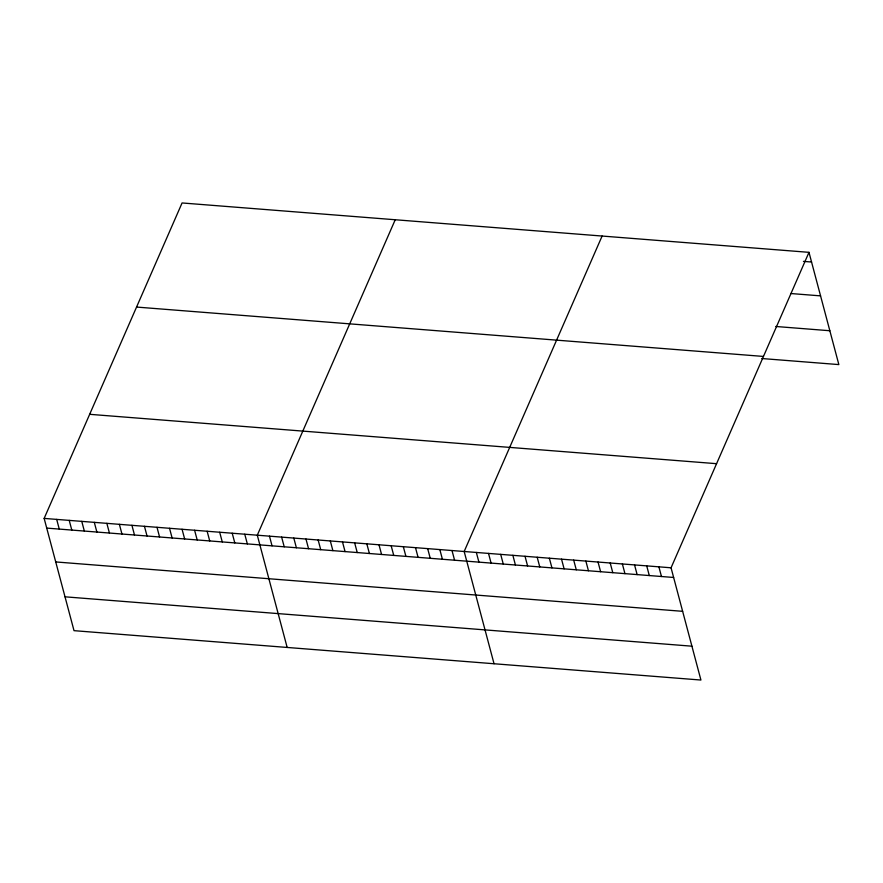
<?xml version="1.0" encoding="UTF-8"?>
<svg xmlns="http://www.w3.org/2000/svg" width="883" height="883" viewBox="0 0 883 883"><rect width="100%" height="100%" fill="white"/><g stroke="black" fill="none" stroke-linecap="round" stroke-linejoin="round"><path stroke-width="1.32" d="M808.983 252.339L671.058 567.791L700.925 680.042L74.017 630.661L44.15 518.409L182.075 202.958L808.983 252.339L838.85 364.591L761.775 358.52M395.231 219.746L257.295 535.197L287.163 647.449M602.107 236.048L464.171 551.489L494.039 663.74M803.442 261.39L811.554 262.019M790.815 293.531L820.561 295.871M775.76 326.478L829.843 330.739M136.567 307.063L763.464 356.434M89.669 414.315L716.566 463.685M44.15 518.409L671.058 567.791M46.733 528.1L673.63 577.471M55.728 561.941L682.636 611.323M65.011 596.82L691.919 646.19M658.884 566.831L661.466 576.511M646.72 565.871L649.292 575.55M634.546 564.91L637.129 574.601M622.372 563.95L624.954 573.641M610.208 562.99L612.78 572.681M598.034 562.029L600.617 571.72M585.87 561.08L588.442 570.76M573.696 560.12L576.279 569.8M561.533 559.16L564.105 568.851M549.358 558.199L551.941 567.89M537.195 557.239L539.767 566.93M525.021 556.279L527.604 565.97M512.857 555.33L515.429 565.01M500.683 554.369L503.266 564.049M488.52 553.409L491.091 563.1M476.345 552.449L478.917 562.14M452.008 550.528L454.579 560.219M439.833 549.579L442.416 559.259M427.67 548.619L430.242 558.299M415.496 547.659L418.078 557.35M403.332 546.698L405.904 556.389M391.158 545.738L393.741 555.429M378.995 544.778L381.566 554.469M366.82 543.829L369.403 553.509M354.657 542.868L357.229 552.548M342.483 541.908L345.065 551.588M330.308 540.948L332.891 550.639M318.145 539.988L320.717 549.679M305.971 539.027L308.553 548.718M293.807 538.078L296.379 547.758M281.633 537.118L284.216 546.798M269.47 536.158L272.041 545.837M244.757 534.215L247.339 543.895M232.218 533.222L234.801 542.913M219.679 532.239L222.262 541.919M207.141 531.246L209.724 540.937M194.602 530.264L197.185 539.943M182.064 529.27L184.646 538.961M169.536 528.288L172.108 537.968M156.997 527.294L159.569 536.985M144.459 526.312L147.031 535.992M131.92 525.319L134.492 535.01M119.382 524.336L121.953 534.016M106.843 523.343L109.415 533.034M94.304 522.361L96.876 532.052M81.766 521.378L84.338 531.058M69.227 520.385L71.799 530.076M56.689 519.403L59.26 529.083"/></g></svg>
